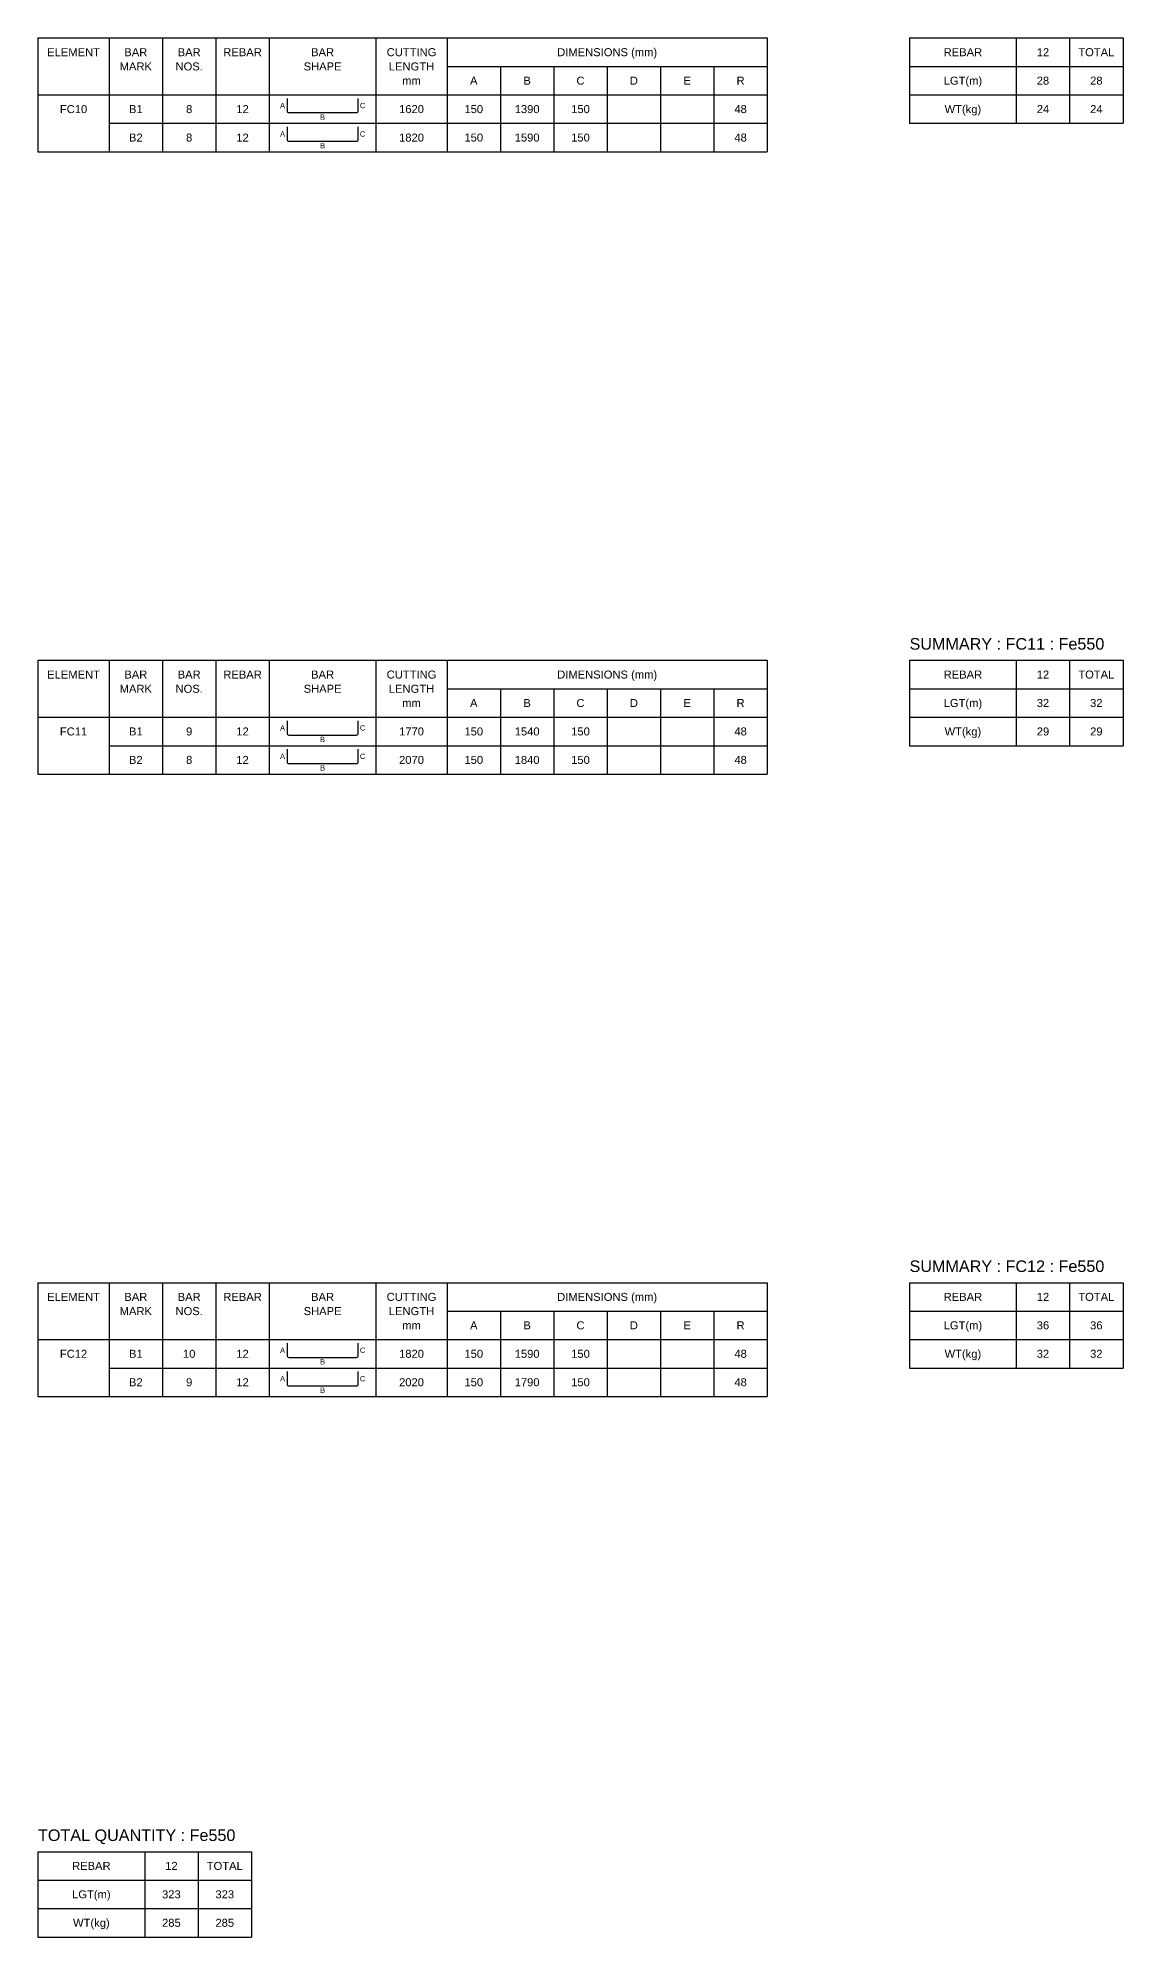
# Model space of a CAD drawing. Header units: inches. Extents: x -3602 to 70100, y -209600 to 630.
# Drawn here: x 39600 to 70100, y -209600 to -156200 of the extents above; entities that cross this region are included whole.
import ezdxf
from ezdxf.enums import TextEntityAlignment as Align

# ---------------------------------------------------------------- set-up
doc = ezdxf.new("R2010")
doc.units = ezdxf.units.IN
doc.header["$LTSCALE"] = 1000
doc.header["$MEASUREMENT"] = 0
for name, color, linetype in [('Dim', 31, 'Continuous'), ('Reinforcement', 4, 'Continuous'), ('Schedule Header', 4, 'Continuous'), ('Schedule Line', 60, 'Continuous'), ('Text', 31, 'Continuous')]:
    doc.layers.add(name, color=color, linetype=linetype)
doc.styles.add('SC-BBS1', font='SansSerif')

msp = doc.modelspace()

# ---------------------------------------------------------------- linework, layer by layer
at = {"layer": 'Reinforcement'}
for points in [[(46600, -157900), (46600, -158250, 0.5), (46650, -158300), (48550, -158300, 0.5), (48600, -158250), (48600, -157900)], [(46600, -158700), (46600, -159050, 0.5), (46650, -159100), (48550, -159100, 0.5), (48600, -159050), (48600, -158700)], [(46600, -175400), (46600, -175750, 0.5), (46650, -175800), (48550, -175800, 0.5), (48600, -175750), (48600, -175400)], [(46600, -176200), (46600, -176550, 0.5), (46650, -176600), (48550, -176600, 0.5), (48600, -176550), (48600, -176200)], [(46600, -192900), (46600, -193250, 0.5), (46650, -193300), (48550, -193300, 0.5), (48600, -193250), (48600, -192900)], [(46600, -193700), (46600, -194050, 0.5), (46650, -194100), (48550, -194100, 0.5), (48600, -194050), (48600, -193700)]]:
    msp.add_lwpolyline(points, format="xyb", dxfattribs=at)
at = {"layer": 'Schedule Line'}
for p, q in [((39600, -156200), (60100, -156200)), ((39600, -156200), (39600, -159400)), ((41600, -156200), (41600, -159400)), ((43100, -156200), (43100, -159400)), ((44600, -156200), (44600, -159400)), ((46100, -156200), (46100, -159400)), ((49100, -156200), (49100, -159400)), ((51100, -156200), (51100, -159400)), ((60100, -156200), (60100, -159400)), ((64100, -156200), (70100, -156200)), ((64100, -156200), (64100, -158600)), ((67100, -156200), (67100, -158600)), ((68600, -156200), (68600, -158600)), ((70100, -156200), (70100, -158600)), ((51100, -157000), (60100, -157000)), ((52600, -157000), (52600, -159400)), ((54100, -157000), (54100, -159400)), ((55600, -157000), (55600, -159400)), ((57100, -157000), (57100, -159400)), ((58600, -157000), (58600, -159400)), ((64100, -157000), (70100, -157000)), ((39600, -157800), (60100, -157800)), ((64100, -157800), (70100, -157800)), ((41600, -158600), (60100, -158600)), ((64100, -158600), (70100, -158600)), ((39600, -159400), (60100, -159400)), ((41600, -159400), (60100, -159400)), ((39600, -173700), (60100, -173700)), ((39600, -173700), (39600, -176900)), ((41600, -173700), (41600, -176900)), ((43100, -173700), (43100, -176900)), ((44600, -173700), (44600, -176900)), ((46100, -173700), (46100, -176900)), ((49100, -173700), (49100, -176900)), ((51100, -173700), (51100, -176900)), ((60100, -173700), (60100, -176900)), ((64100, -173700), (70100, -173700)), ((64100, -173700), (64100, -176100)), ((67100, -173700), (67100, -176100)), ((68600, -173700), (68600, -176100)), ((70100, -173700), (70100, -176100)), ((51100, -174500), (60100, -174500)), ((52600, -174500), (52600, -176900)), ((54100, -174500), (54100, -176900)), ((55600, -174500), (55600, -176900)), ((57100, -174500), (57100, -176900)), ((58600, -174500), (58600, -176900)), ((64100, -174500), (70100, -174500)), ((39600, -175300), (60100, -175300)), ((64100, -175300), (70100, -175300)), ((41600, -176100), (60100, -176100)), ((64100, -176100), (70100, -176100)), ((39600, -176900), (60100, -176900)), ((41600, -176900), (60100, -176900)), ((39600, -191200), (60100, -191200)), ((39600, -191200), (39600, -194400)), ((41600, -191200), (41600, -194400)), ((43100, -191200), (43100, -194400)), ((44600, -191200), (44600, -194400)), ((46100, -191200), (46100, -194400)), ((49100, -191200), (49100, -194400)), ((51100, -191200), (51100, -194400)), ((60100, -191200), (60100, -194400)), ((64100, -191200), (70100, -191200)), ((64100, -191200), (64100, -193600)), ((67100, -191200), (67100, -193600)), ((68600, -191200), (68600, -193600)), ((70100, -191200), (70100, -193600)), ((51100, -192000), (60100, -192000)), ((52600, -192000), (52600, -194400)), ((54100, -192000), (54100, -194400)), ((55600, -192000), (55600, -194400)), ((57100, -192000), (57100, -194400)), ((58600, -192000), (58600, -194400)), ((64100, -192000), (70100, -192000)), ((39600, -192800), (60100, -192800)), ((64100, -192800), (70100, -192800)), ((41600, -193600), (60100, -193600)), ((64100, -193600), (70100, -193600)), ((39600, -194400), (60100, -194400)), ((41600, -194400), (60100, -194400)), ((39600, -207200), (45600, -207200)), ((39600, -207200), (39600, -209600)), ((42600, -207200), (42600, -209600)), ((44100, -207200), (44100, -209600)), ((45600, -207200), (45600, -209600)), ((39600, -208000), (45600, -208000)), ((39600, -208800), (45600, -208800)), ((39600, -209600), (45600, -209600))]:
    msp.add_line(p, q, dxfattribs=at)

# ---------------------------------------------------------------- texts
at = {"layer": 'Dim', "style": 'SC-BBS1'}
for s, p in [('A', (46475, -158100)), ('C', (48725, -158100)), ('B', (47600, -158425)), ('A', (46475, -158900)), ('C', (48725, -158900)), ('B', (47600, -159225)), ('A', (46475, -175600)), ('C', (48725, -175600)), ('B', (47600, -175925)), ('A', (46475, -176400)), ('B', (47600, -176725)), ('C', (48725, -176400)), ('A', (46475, -193100)), ('C', (48725, -193100)), ('A', (46475, -193900)), ('B', (47600, -193425)), ('C', (48725, -193900)), ('B', (47600, -194225))]:
    msp.add_text(s, height=150, dxfattribs=at).set_placement(p, align=Align.MIDDLE_CENTER)
at = {"layer": 'Schedule Header', "style": 'SC-BBS1'}
for s, p in [('ELEMENT', (40600, -156600)), ('MARK', (42350, -157000)), ('BAR', (42350, -156600)), ('NOS.', (43850, -157000)), ('BAR', (43850, -156600)), ('REBAR', (45350, -156600)), ('SHAPE', (47600, -157000)), ('BAR', (47600, -156600)), ('CUTTING', (50100, -156600)), ('LENGTH', (50100, -157000)), ('DIMENSIONS (mm)', (55600, -156600)), ('REBAR', (65600, -156600)), ('12', (67850, -156600)), ('TOTAL', (69350, -156600)), ('mm', (50100, -157400)), ('A', (51850, -157400)), ('B', (53350, -157400)), ('C', (54850, -157400)), ('D', (56350, -157400)), ('E', (57850, -157400)), ('R', (59350, -157400)), ('LGT(m)', (65600, -157400)), ('WT(kg)', (65600, -158200)), ('ELEMENT', (40600, -174100)), ('BAR', (42350, -174100)), ('BAR', (43850, -174100)), ('REBAR', (45350, -174100)), ('BAR', (47600, -174100)), ('CUTTING', (50100, -174100)), ('DIMENSIONS (mm)', (55600, -174100)), ('REBAR', (65600, -174100)), ('12', (67850, -174100)), ('TOTAL', (69350, -174100)), ('MARK', (42350, -174500)), ('NOS.', (43850, -174500)), ('SHAPE', (47600, -174500)), ('LENGTH', (50100, -174500)), ('mm', (50100, -174900)), ('A', (51850, -174900)), ('B', (53350, -174900)), ('C', (54850, -174900)), ('D', (56350, -174900)), ('E', (57850, -174900)), ('R', (59350, -174900)), ('LGT(m)', (65600, -174900)), ('WT(kg)', (65600, -175700)), ('ELEMENT', (40600, -191600)), ('BAR', (42350, -191600)), ('BAR', (43850, -191600)), ('REBAR', (45350, -191600)), ('BAR', (47600, -191600)), ('CUTTING', (50100, -191600)), ('DIMENSIONS (mm)', (55600, -191600)), ('REBAR', (65600, -191600)), ('12', (67850, -191600)), ('TOTAL', (69350, -191600)), ('MARK', (42350, -192000)), ('NOS.', (43850, -192000)), ('SHAPE', (47600, -192000)), ('LENGTH', (50100, -192000)), ('mm', (50100, -192400)), ('A', (51850, -192400)), ('B', (53350, -192400)), ('C', (54850, -192400)), ('D', (56350, -192400)), ('E', (57850, -192400)), ('R', (59350, -192400)), ('LGT(m)', (65600, -192400)), ('WT(kg)', (65600, -193200)), ('REBAR', (41100, -207600)), ('12', (43350, -207600)), ('TOTAL', (44850, -207600)), ('LGT(m)', (41100, -208400)), ('WT(kg)', (41100, -209200))]:
    msp.add_text(s, height=225, dxfattribs=at).set_placement(p, align=Align.MIDDLE_CENTER)
for s, p in [('SUMMARY : FC11 : Fe550', (64100, -173400)), ('SUMMARY : FC12 : Fe550', (64100, -190900)), ('TOTAL QUANTITY : Fe550', (39600, -206900))]:
    msp.add_text(s, height=325, dxfattribs=at).set_placement(p)
at = {"layer": 'Text', "style": 'SC-BBS1'}
for s, p in [('28', (67850, -157400)), ('28', (69350, -157400)), ('FC10', (40600, -158200)), ('B1', (42350, -158200)), ('8', (43850, -158200)), ('12', (45350, -158200)), ('1620', (50100, -158200)), ('150', (51850, -158200)), ('1390', (53350, -158200)), ('150', (54850, -158200)), ('48', (59350, -158200)), ('24', (67850, -158200)), ('24', (69350, -158200)), ('B2', (42350, -159000)), ('8', (43850, -159000)), ('12', (45350, -159000)), ('1820', (50100, -159000)), ('150', (51850, -159000)), ('1590', (53350, -159000)), ('150', (54850, -159000)), ('48', (59350, -159000)), ('32', (67850, -174900)), ('32', (69350, -174900)), ('FC11', (40600, -175700)), ('B1', (42350, -175700)), ('9', (43850, -175700)), ('12', (45350, -175700)), ('1770', (50100, -175700)), ('150', (51850, -175700)), ('1540', (53350, -175700)), ('150', (54850, -175700)), ('48', (59350, -175700)), ('29', (67850, -175700)), ('29', (69350, -175700)), ('B2', (42350, -176500)), ('8', (43850, -176500)), ('12', (45350, -176500)), ('2070', (50100, -176500)), ('150', (51850, -176500)), ('1840', (53350, -176500)), ('150', (54850, -176500)), ('48', (59350, -176500)), ('36', (67850, -192400)), ('36', (69350, -192400)), ('FC12', (40600, -193200)), ('B1', (42350, -193200)), ('10', (43850, -193200)), ('12', (45350, -193200)), ('1820', (50100, -193200)), ('150', (51850, -193200)), ('1590', (53350, -193200)), ('150', (54850, -193200)), ('48', (59350, -193200)), ('32', (67850, -193200)), ('32', (69350, -193200)), ('B2', (42350, -194000)), ('9', (43850, -194000)), ('12', (45350, -194000)), ('2020', (50100, -194000)), ('150', (51850, -194000)), ('1790', (53350, -194000)), ('150', (54850, -194000)), ('48', (59350, -194000)), ('323', (43350, -208400)), ('323', (44850, -208400)), ('285', (43350, -209200)), ('285', (44850, -209200))]:
    msp.add_text(s, height=225, dxfattribs=at).set_placement(p, align=Align.MIDDLE_CENTER)

doc.saveas('drawing.dxf')
